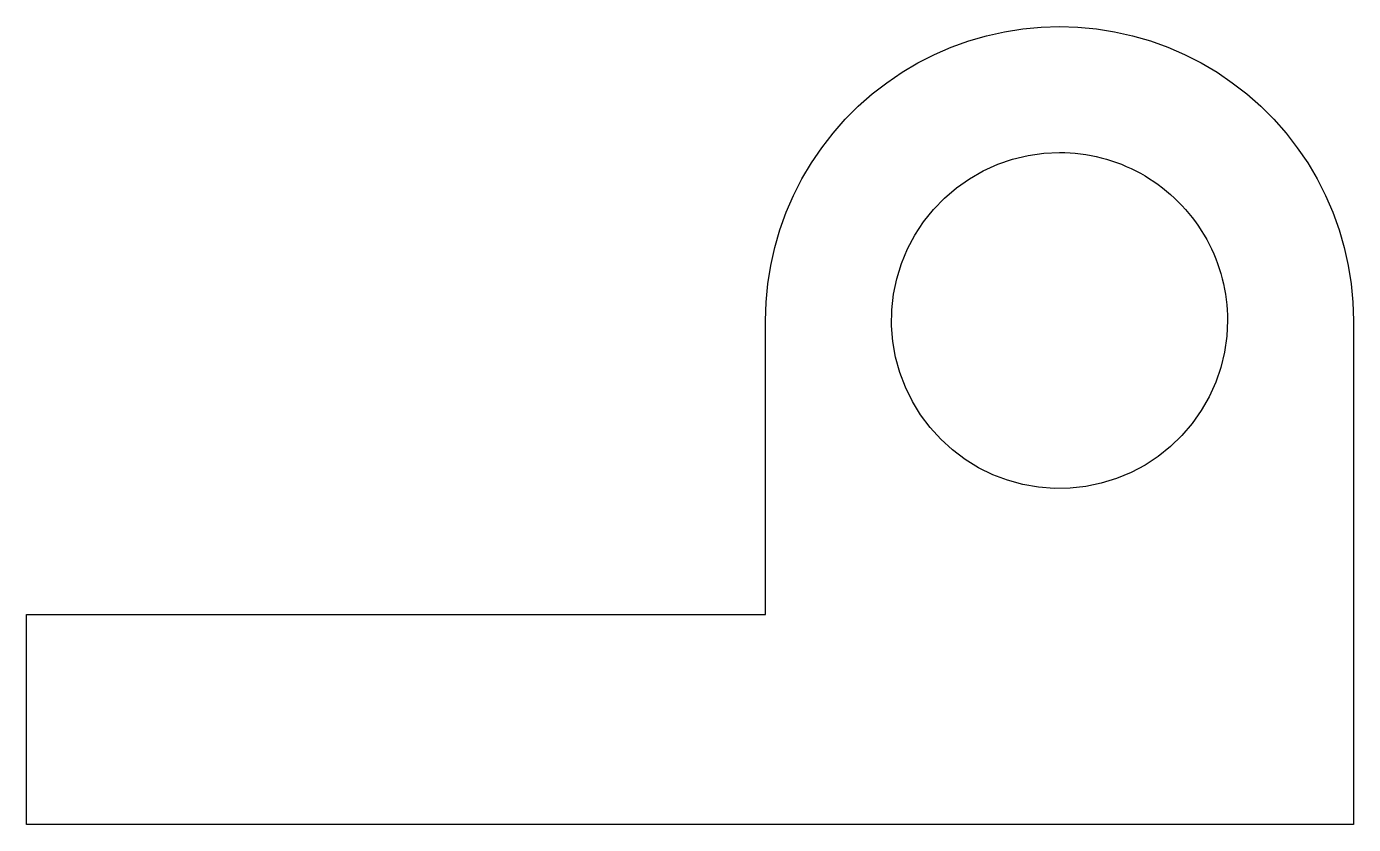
# Model space of a CAD drawing. Header units: metres. Extents: x -28.3 to 3.3, y 0 to 19.
import ezdxf

# ---------------------------------------------------------------- set-up
doc = ezdxf.new("R2010")
doc.units = ezdxf.units.M

msp = doc.modelspace()

# ---------------------------------------------------------------- linework, layer by layer
for points in [[(-10.7, 12), (-10.686, 12.44), (-10.645, 12.877), (-10.576, 13.312), (-10.48, 13.741), (-10.357, 14.163), (-10.208, 14.577), (-10.034, 14.98), (-9.834, 15.372), (-9.61, 15.751), (-9.363, 16.114), (-9.094, 16.462), (-8.803, 16.792), (-8.492, 17.103), (-8.162, 17.394), (-7.814, 17.663), (-7.451, 17.91), (-7.072, 18.134), (-6.68, 18.334), (-6.277, 18.508), (-5.863, 18.657), (-5.441, 18.78), (-5.012, 18.876), (-4.577, 18.945), (-4.14, 18.986), (-3.7, 19), (-3.26, 18.986), (-2.823, 18.945), (-2.388, 18.876), (-1.959, 18.78), (-1.537, 18.657), (-1.123, 18.508), (-0.72, 18.334), (-0.328, 18.134), (0.051, 17.91), (0.414, 17.663), (0.762, 17.394), (1.092, 17.103), (1.403, 16.792), (1.694, 16.462), (1.963, 16.114), (2.21, 15.751), (2.434, 15.372), (2.634, 14.98), (2.808, 14.577), (2.957, 14.163), (3.08, 13.741), (3.176, 13.312), (3.245, 12.877), (3.286, 12.44), (3.3, 12)], [(0.3, 12), (0.282, 11.624), (0.229, 11.25), (0.141, 10.884), (0.019, 10.528), (-0.136, 10.184), (-0.323, 9.857), (-0.539, 9.548), (-0.784, 9.262), (-1.055, 9), (-1.349, 8.764), (-1.664, 8.557), (-1.997, 8.381), (-2.345, 8.236), (-2.705, 8.126), (-3.074, 8.049), (-3.449, 8.008), (-3.826, 8.002), (-4.201, 8.032), (-4.573, 8.096), (-4.936, 8.196), (-5.289, 8.329), (-5.627, 8.495), (-5.948, 8.692), (-6.25, 8.918), (-6.528, 9.172), (-6.782, 9.45), (-7.008, 9.752), (-7.205, 10.073), (-7.371, 10.411), (-7.504, 10.764), (-7.604, 11.127), (-7.668, 11.499), (-7.698, 11.874), (-7.692, 12.251), (-7.651, 12.626), (-7.574, 12.995), (-7.464, 13.355), (-7.319, 13.703), (-7.143, 14.036), (-6.936, 14.351), (-6.7, 14.645), (-6.438, 14.916), (-6.152, 15.161), (-5.843, 15.377), (-5.516, 15.564), (-5.172, 15.719), (-4.816, 15.841), (-4.45, 15.929), (-4.076, 15.982), (-3.7, 16)], [(-3.7, 16), (-3.574, 15.998), (-3.449, 15.992), (-3.324, 15.982), (-3.199, 15.968), (-3.074, 15.951), (-2.95, 15.929), (-2.827, 15.904), (-2.705, 15.874), (-2.584, 15.841), (-2.464, 15.804), (-2.345, 15.764), (-2.228, 15.719), (-2.111, 15.671), (-1.997, 15.619), (-1.884, 15.564), (-1.773, 15.505), (-1.664, 15.443), (-1.557, 15.377), (-1.452, 15.308), (-1.349, 15.236), (-1.248, 15.161), (-1.15, 15.082), (-1.055, 15), (-0.962, 14.916), (-0.872, 14.828), (-0.784, 14.738), (-0.7, 14.645), (-0.618, 14.55), (-0.539, 14.452), (-0.464, 14.351), (-0.392, 14.248), (-0.323, 14.143), (-0.257, 14.036), (-0.195, 13.927), (-0.136, 13.816), (-0.081, 13.703), (-0.029, 13.589), (0.019, 13.472), (0.064, 13.355), (0.104, 13.236), (0.141, 13.116), (0.174, 12.995), (0.204, 12.873), (0.229, 12.75), (0.251, 12.626), (0.268, 12.501), (0.282, 12.376), (0.292, 12.251), (0.298, 12.126), (0.3, 12)], [(-10.7, 5), (-10.7, 5.14), (-10.7, 5.28), (-10.7, 5.42), (-10.7, 5.56), (-10.7, 5.7), (-10.7, 5.84), (-10.7, 5.98), (-10.7, 6.12), (-10.7, 6.26), (-10.7, 6.4), (-10.7, 6.54), (-10.7, 6.68), (-10.7, 6.82), (-10.7, 6.96), (-10.7, 7.1), (-10.7, 7.24), (-10.7, 7.38), (-10.7, 7.52), (-10.7, 7.66), (-10.7, 7.8), (-10.7, 7.94), (-10.7, 8.08), (-10.7, 8.22), (-10.7, 8.36), (-10.7, 8.5), (-10.7, 8.64), (-10.7, 8.78), (-10.7, 8.92), (-10.7, 9.06), (-10.7, 9.2), (-10.7, 9.34), (-10.7, 9.48), (-10.7, 9.62), (-10.7, 9.76), (-10.7, 9.9), (-10.7, 10.04), (-10.7, 10.18), (-10.7, 10.32), (-10.7, 10.46), (-10.7, 10.6), (-10.7, 10.74), (-10.7, 10.88), (-10.7, 11.02), (-10.7, 11.16), (-10.7, 11.3), (-10.7, 11.44), (-10.7, 11.58), (-10.7, 11.72), (-10.7, 11.86), (-10.7, 12)], [(-10.7, 5), (-10.7, 5.14), (-10.7, 5.28), (-10.7, 5.42), (-10.7, 5.56), (-10.7, 5.7), (-10.7, 5.84), (-10.7, 5.98), (-10.7, 6.12), (-10.7, 6.26), (-10.7, 6.4), (-10.7, 6.54), (-10.7, 6.68), (-10.7, 6.82), (-10.7, 6.96), (-10.7, 7.1), (-10.7, 7.24), (-10.7, 7.38), (-10.7, 7.52), (-10.7, 7.66), (-10.7, 7.8), (-10.7, 7.94), (-10.7, 8.08), (-10.7, 8.22), (-10.7, 8.36), (-10.7, 8.5), (-10.7, 8.64), (-10.7, 8.78), (-10.7, 8.92), (-10.7, 9.06), (-10.7, 9.2), (-10.7, 9.34), (-10.7, 9.48), (-10.7, 9.62), (-10.7, 9.76), (-10.7, 9.9), (-10.7, 10.04), (-10.7, 10.18), (-10.7, 10.32), (-10.7, 10.46), (-10.7, 10.6), (-10.7, 10.74), (-10.7, 10.88), (-10.7, 11.02), (-10.7, 11.16), (-10.7, 11.3), (-10.7, 11.44), (-10.7, 11.58), (-10.7, 11.72), (-10.7, 11.86), (-10.7, 12)], [(3.3, 12), (3.3, 11.76), (3.3, 11.52), (3.3, 11.28), (3.3, 11.04), (3.3, 10.8), (3.3, 10.56), (3.3, 10.32), (3.3, 10.08), (3.3, 9.84), (3.3, 9.6), (3.3, 9.36), (3.3, 9.12), (3.3, 8.88), (3.3, 8.64), (3.3, 8.4), (3.3, 8.16), (3.3, 7.92), (3.3, 7.68), (3.3, 7.44), (3.3, 7.2), (3.3, 6.96), (3.3, 6.72), (3.3, 6.48), (3.3, 6.24), (3.3, 6), (3.3, 5.76), (3.3, 5.52), (3.3, 5.28), (3.3, 5.04), (3.3, 4.8), (3.3, 4.56), (3.3, 4.32), (3.3, 4.08), (3.3, 3.84), (3.3, 3.6), (3.3, 3.36), (3.3, 3.12), (3.3, 2.88), (3.3, 2.64), (3.3, 2.4), (3.3, 2.16), (3.3, 1.92), (3.3, 1.68), (3.3, 1.44), (3.3, 1.2), (3.3, 0.96), (3.3, 0.72), (3.3, 0.48), (3.3, 0.24), (3.3, 0)], [(-28.3, 0), (-28.3, 0.1), (-28.3, 0.2), (-28.3, 0.3), (-28.3, 0.4), (-28.3, 0.5), (-28.3, 0.6), (-28.3, 0.7), (-28.3, 0.8), (-28.3, 0.9), (-28.3, 1), (-28.3, 1.1), (-28.3, 1.2), (-28.3, 1.3), (-28.3, 1.4), (-28.3, 1.5), (-28.3, 1.6), (-28.3, 1.7), (-28.3, 1.8), (-28.3, 1.9), (-28.3, 2), (-28.3, 2.1), (-28.3, 2.2), (-28.3, 2.3), (-28.3, 2.4), (-28.3, 2.5), (-28.3, 2.6), (-28.3, 2.7), (-28.3, 2.8), (-28.3, 2.9), (-28.3, 3), (-28.3, 3.1), (-28.3, 3.2), (-28.3, 3.3), (-28.3, 3.4), (-28.3, 3.5), (-28.3, 3.6), (-28.3, 3.7), (-28.3, 3.8), (-28.3, 3.9), (-28.3, 4), (-28.3, 4.1), (-28.3, 4.2), (-28.3, 4.3), (-28.3, 4.4), (-28.3, 4.5), (-28.3, 4.6), (-28.3, 4.7), (-28.3, 4.8), (-28.3, 4.9), (-28.3, 5)], [(-28.3, 5), (-27.948, 5), (-27.596, 5), (-27.244, 5), (-26.892, 5), (-26.54, 5), (-26.188, 5), (-25.836, 5), (-25.484, 5), (-25.132, 5), (-24.78, 5), (-24.428, 5), (-24.076, 5), (-23.724, 5), (-23.372, 5), (-23.02, 5), (-22.668, 5), (-22.316, 5), (-21.964, 5), (-21.612, 5), (-21.26, 5), (-20.908, 5), (-20.556, 5), (-20.204, 5), (-19.852, 5), (-19.5, 5), (-19.148, 5), (-18.796, 5), (-18.444, 5), (-18.092, 5), (-17.74, 5), (-17.388, 5), (-17.036, 5), (-16.684, 5), (-16.332, 5), (-15.98, 5), (-15.628, 5), (-15.276, 5), (-14.924, 5), (-14.572, 5), (-14.22, 5), (-13.868, 5), (-13.516, 5), (-13.164, 5), (-12.812, 5), (-12.46, 5), (-12.108, 5), (-11.756, 5), (-11.404, 5), (-11.052, 5), (-10.7, 5)], [(-20, 5), (-19.814, 5), (-19.628, 5), (-19.442, 5), (-19.256, 5), (-19.07, 5), (-18.884, 5), (-18.698, 5), (-18.512, 5), (-18.326, 5), (-18.14, 5), (-17.954, 5), (-17.768, 5), (-17.582, 5), (-17.396, 5), (-17.21, 5), (-17.024, 5), (-16.838, 5), (-16.652, 5), (-16.466, 5), (-16.28, 5), (-16.094, 5), (-15.908, 5), (-15.722, 5), (-15.536, 5), (-15.35, 5), (-15.164, 5), (-14.978, 5), (-14.792, 5), (-14.606, 5), (-14.42, 5), (-14.234, 5), (-14.048, 5), (-13.862, 5), (-13.676, 5), (-13.49, 5), (-13.304, 5), (-13.118, 5), (-12.932, 5), (-12.746, 5), (-12.56, 5), (-12.374, 5), (-12.188, 5), (-12.002, 5), (-11.816, 5), (-11.63, 5), (-11.444, 5), (-11.258, 5), (-11.072, 5), (-10.886, 5), (-10.7, 5)], [(3.3, 0), (2.668, 0), (2.036, 0), (1.404, 0), (0.772, 0), (0.14, 0), (-0.492, 0), (-1.124, 0), (-1.756, 0), (-2.388, 0), (-3.02, 0), (-3.652, 0), (-4.284, 0), (-4.916, 0), (-5.548, 0), (-6.18, 0), (-6.812, 0), (-7.444, 0), (-8.076, 0), (-8.708, 0), (-9.34, 0), (-9.972, 0), (-10.604, 0), (-11.236, 0), (-11.868, 0), (-12.5, 0), (-13.132, 0), (-13.764, 0), (-14.396, 0), (-15.028, 0), (-15.66, 0), (-16.292, 0), (-16.924, 0), (-17.556, 0), (-18.188, 0), (-18.82, 0), (-19.452, 0), (-20.084, 0), (-20.716, 0), (-21.348, 0), (-21.98, 0), (-22.612, 0), (-23.244, 0), (-23.876, 0), (-24.508, 0), (-25.14, 0), (-25.772, 0), (-26.404, 0), (-27.036, 0), (-27.668, 0), (-28.3, 0)]]:
    msp.add_lwpolyline(points)

doc.saveas('drawing.dxf')
